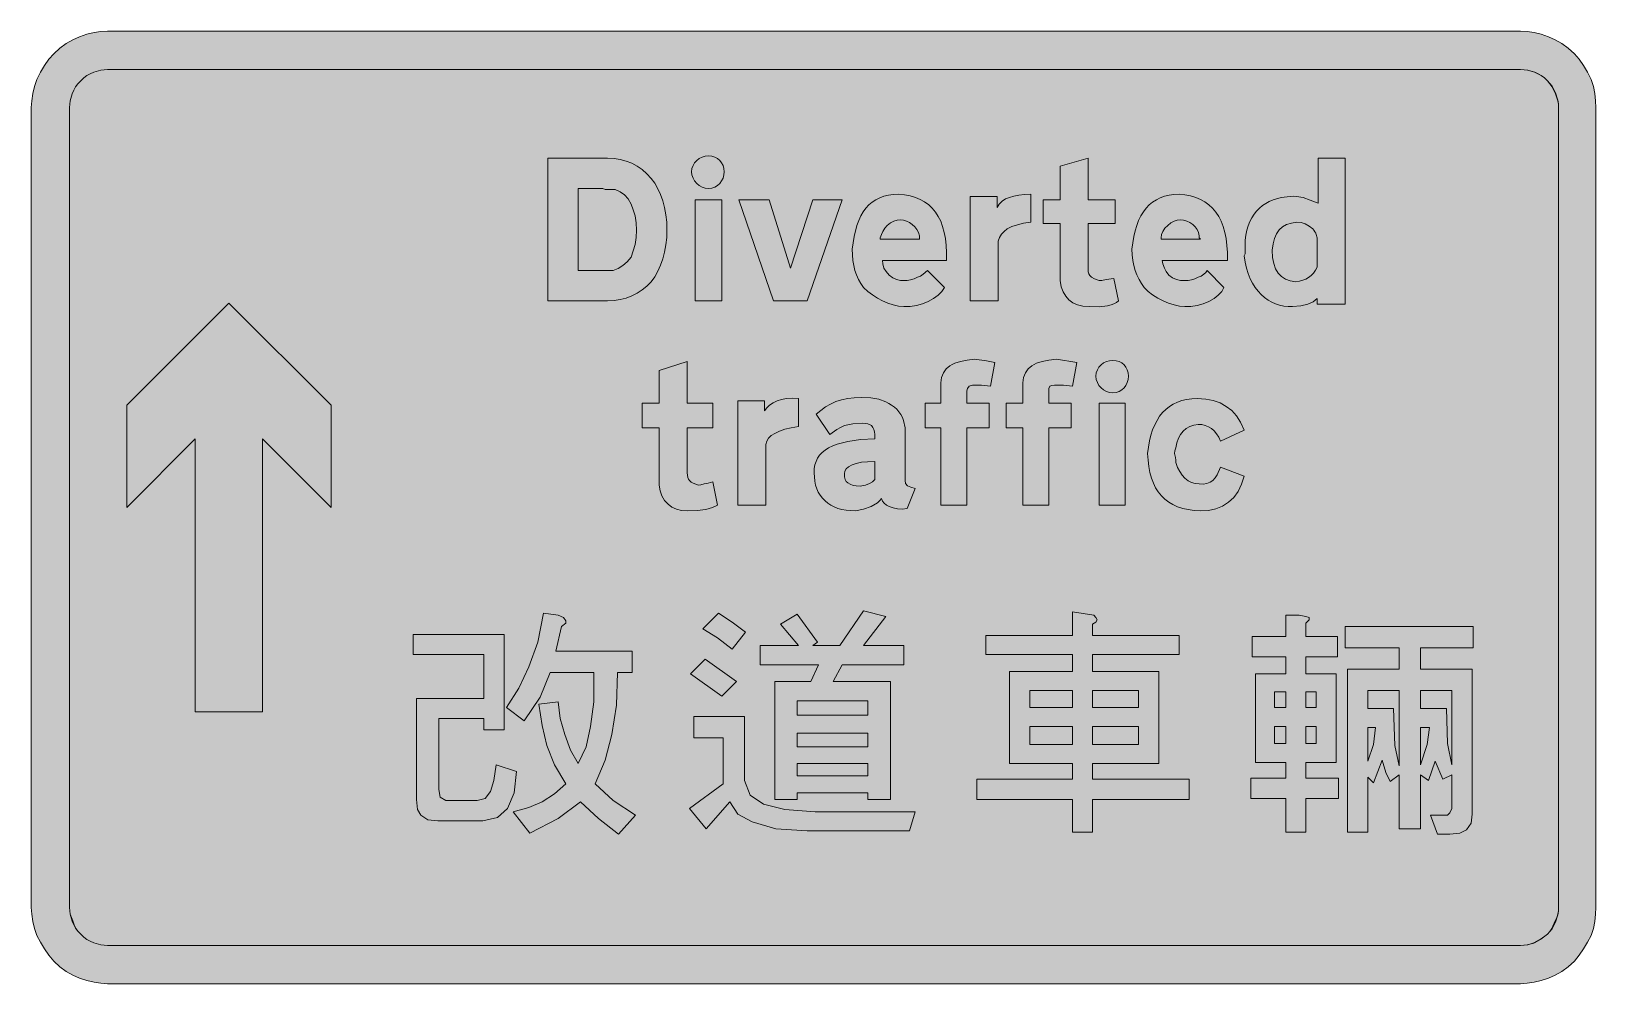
# Model space of a CAD drawing. Header units: metres. Extents: x 75 to 493, y 10 to 264.
import ezdxf

# ---------------------------------------------------------------- set-up
doc = ezdxf.new("R2010")
doc.units = ezdxf.units.M
doc.layers.add('FILL_BLACK_000000', color=7, linetype='Continuous', true_color=0x000000)
doc.layers.add('FILL_YELLOW_FFFF00', color=7, linetype='Continuous', true_color=0xffff00)

msp = doc.modelspace()

# ---------------------------------------------------------------- hatches: boundary and pattern name
at = {"layer": 'FILL_BLACK_000000', "true_color": 0x000000}
h = msp.add_hatch(color=7, dxfattribs=at)
h.dxf.hatch_style = 1
h.paths.add_polyline_path([(94.05, 9.89), (92.21, 10.19), (90.32, 10.67), (88.35, 11.28), (86.55, 12.07), (84.79, 13.08), (83.08, 14.32), (81.45, 15.78), (80.16, 17.41), (78.97, 19.12), (77.91, 20.88), (76.95, 22.68), (76.34, 24.53), (75.86, 26.43), (75.56, 28.33), (75.45, 30.18), (75.45, 243.78), (75.56, 245.63), (75.86, 247.53), (76.34, 249.43), (76.95, 251.28), (77.91, 253.24), (78.97, 255.07), (80.16, 256.72), (81.45, 258.18), (83.08, 259.64), (84.79, 260.88), (86.55, 261.89), (88.35, 262.68), (90.32, 263.42), (92.21, 263.88), (94.05, 264.11), (95.85, 264.18), (473.25, 264.18), (475.05, 264.11), (476.89, 263.88), (478.78, 263.42), (480.75, 262.68), (482.55, 261.89), (484.31, 260.88), (486.02, 259.64), (487.65, 258.18), (488.94, 256.72), (490.12, 255.07), (491.19, 253.24), (492.15, 251.28), (492.72, 249.43), (493.09, 247.53), (493.29, 245.63), (493.35, 243.78), (493.35, 30.18), (493.29, 28.33), (493.09, 26.43), (492.72, 24.53), (492.15, 22.68), (491.19, 20.88), (490.12, 19.12), (488.94, 17.41), (487.65, 15.78), (486.02, 14.32), (484.31, 13.08), (482.55, 12.07), (480.75, 11.28), (478.78, 10.67), (476.89, 10.19), (475.05, 9.89), (473.25, 9.78), (95.85, 9.78), (94.05, 9.89)])
h.paths.add_polyline_path([(475.22, 20.2), (477.07, 20.8), (478.82, 21.75), (480.45, 22.98), (481.68, 24.48), (482.62, 26.24), (483.23, 28.17), (483.39, 29.17), (483.45, 30.18), (483.45, 243.78), (483.39, 244.69), (483.23, 245.62), (482.62, 247.49), (481.68, 249.31), (480.45, 250.98), (479.64, 251.71), (478.78, 252.33), (477.88, 252.85), (476.96, 253.27), (475.09, 253.81), (473.25, 253.98), (95.85, 253.98), (94.01, 253.81), (92.14, 253.27), (91.22, 252.85), (90.32, 252.33), (89.46, 251.71), (88.65, 250.98), (87.92, 250.17), (87.3, 249.31), (86.78, 248.41), (86.36, 247.49), (85.82, 245.62), (85.65, 243.78), (85.65, 30.18), (85.71, 29.28), (85.87, 28.38), (86.16, 27.48), (86.55, 26.58), (86.88, 25.51), (87.37, 24.55), (87.98, 23.71), (88.65, 22.98), (89.46, 22.25), (90.32, 21.63), (91.22, 21.11), (92.14, 20.69), (94.01, 20.15), (95.85, 19.98), (473.25, 19.98), (474.25, 20.04), (475.22, 20.2)], flags=16)
h = msp.add_hatch(color=7, dxfattribs=at)
h.dxf.hatch_style = 1
h.paths.add_polyline_path([(213.45, 230.28), (229.35, 230.28), (231.11, 230.2), (232.78, 229.94), (234.37, 229.52), (235.87, 228.93), (237.3, 228.17), (238.63, 227.24), (239.88, 226.15), (241.05, 224.88), (242.01, 223.57), (242.85, 222.13), (243.57, 220.57), (244.16, 218.88), (244.63, 217.08), (244.97, 215.18), (245.18, 213.17), (245.25, 211.08), (245.18, 209.07), (244.97, 207.11), (244.63, 205.21), (244.16, 203.39), (243.57, 201.67), (242.85, 200.07), (242.01, 198.6), (241.05, 197.28), (239.88, 196.11), (238.63, 195.09), (237.3, 194.22), (235.87, 193.49), (234.37, 192.92), (232.78, 192.51), (231.11, 192.26), (229.35, 192.18), (213.45, 192.18), (213.45, 230.28)])
h.paths.add_polyline_path([(227.85, 200.28), (228.45, 200.28), (230.25, 200.28), (230.85, 200.28), (232.19, 200.84), (233.47, 201.63), (234.65, 202.64), (235.65, 203.88), (236.26, 205.51), (236.74, 207.25), (237.04, 209.11), (237.15, 211.08), (237.04, 213.04), (236.74, 214.87), (236.26, 216.52), (235.65, 217.98), (234.87, 219.39), (233.89, 220.49), (232.74, 221.31), (231.45, 221.88), (230.85, 221.88), (228.75, 221.88), (228.15, 222.18), (221.55, 222.18), (221.55, 200.28), (227.85, 200.28)], flags=16)
h = msp.add_hatch(color=7, dxfattribs=at)
h.dxf.hatch_style = 1
h.paths.add_polyline_path([(260.47, 225.8), (260.23, 224.96), (259.85, 224.2), (259.35, 223.53), (258.73, 222.97), (258.02, 222.55), (257.22, 222.27), (256.35, 222.18), (255.47, 222.27), (254.63, 222.55), (253.87, 222.97), (253.2, 223.53), (252.64, 224.2), (252.22, 224.96), (251.94, 225.8), (251.85, 226.68), (251.94, 227.55), (252.22, 228.35), (252.64, 229.06), (253.2, 229.68), (253.87, 230.18), (254.63, 230.56), (255.47, 230.8), (256.35, 230.88), (257.22, 230.8), (258.02, 230.56), (258.73, 230.18), (259.35, 229.68), (259.85, 229.06), (260.23, 228.35), (260.47, 227.55), (260.55, 226.68), (260.47, 225.8)])
h = msp.add_hatch(color=7, dxfattribs=at)
h.dxf.hatch_style = 1
h.paths.add_polyline_path([(364.95, 219.18), (364.95, 212.88), (357.75, 212.88), (357.75, 200.58), (357.81, 199.96), (357.97, 199.42), (358.26, 198.93), (358.65, 198.48), (359.47, 198.03), (360.75, 197.58), (361.42, 197.62), (362.55, 197.88), (364.65, 198.18), (365.85, 192.18), (365.33, 191.76), (364.67, 191.4), (363.88, 191.1), (362.96, 190.87), (360.75, 190.62), (358.05, 190.68), (356.36, 190.79), (354.9, 191.13), (353.66, 191.69), (352.65, 192.48), (351.81, 193.45), (351.11, 194.58), (350.58, 195.94), (350.25, 197.58), (350.25, 212.88), (345.75, 212.88), (345.75, 219.18), (350.25, 219.18), (350.25, 228.18), (357.75, 230.28), (357.75, 219.18), (364.95, 219.18)])
h = msp.add_hatch(color=7, dxfattribs=at)
h.dxf.hatch_style = 1
h.paths.add_polyline_path([(426.45, 230.28), (426.45, 191.28), (418.95, 191.28), (418.95, 192.78), (417.88, 191.95), (416.44, 191.28), (414.6, 190.84), (412.35, 190.68), (411.18, 190.68), (410.04, 190.79), (408.92, 191.02), (407.85, 191.35), (406.81, 191.8), (405.82, 192.37), (404.87, 193.04), (403.99, 193.83), (403.16, 194.73), (402.4, 195.74), (401.7, 196.87), (401.09, 198.1), (400.55, 199.45), (400.09, 200.92), (399.72, 202.49), (399.45, 204.18), (399.75, 204.78), (399.75, 207.48), (399.75, 208.38), (399.91, 209.74), (400.17, 211.02), (400.51, 212.22), (400.95, 213.33), (401.47, 214.36), (402.07, 215.3), (402.75, 216.16), (403.5, 216.93), (404.32, 217.62), (405.21, 218.22), (406.16, 218.74), (407.17, 219.18), (409.36, 219.8), (411.75, 220.08), (412.55, 220.14), (413.39, 220.09), (415.16, 219.74), (417.11, 219.11), (419.25, 218.28), (419.25, 230.28), (426.45, 230.28)])
h.paths.add_polyline_path([(418.91, 209.05), (418.65, 209.88), (418.56, 210.28), (418.35, 210.59), (418.05, 211.08), (417.75, 211.38), (416.8, 212.17), (415.76, 212.73), (414.67, 213.07), (413.55, 213.18), (412.07, 212.97), (410.79, 212.56), (409.7, 211.94), (408.79, 211.12), (408.06, 210.08), (407.52, 208.83), (407.15, 207.37), (406.95, 205.68), (407.05, 203.78), (407.34, 202.13), (407.84, 200.73), (408.52, 199.57), (409.41, 198.65), (410.49, 197.96), (411.77, 197.51), (413.25, 197.28), (414.22, 197.44), (415.11, 197.68), (415.92, 198.01), (416.66, 198.44), (417.33, 198.97), (417.93, 199.6), (418.47, 200.34), (418.95, 201.18), (418.95, 207.78), (418.91, 209.05)], flags=16)
h = msp.add_hatch(color=7, dxfattribs=at)
h.dxf.hatch_style = 1
h.paths.add_polyline_path([(252.75, 192.18), (252.75, 219.18), (259.95, 219.18), (259.95, 192.18), (252.75, 192.18)])
h = msp.add_hatch(color=7, dxfattribs=at)
h.dxf.hatch_style = 1
h.paths.add_polyline_path([(264.45, 219.18), (272.55, 219.18), (278.25, 200.88), (284.25, 219.18), (292.05, 219.18), (282.75, 192.18), (278.25, 192.18), (273.75, 192.18), (264.45, 219.18)])
h = msp.add_hatch(color=7, dxfattribs=at)
h.dxf.hatch_style = 1
h.paths.add_polyline_path([(302.89, 202.04), (303.15, 200.88), (303.79, 199.98), (304.65, 199.08), (305.6, 198.34), (306.6, 197.88), (307.6, 197.65), (308.55, 197.58), (309.45, 197.64), (310.35, 197.8), (311.25, 198.09), (312.15, 198.48), (312.99, 198.8), (313.72, 199.27), (314.85, 200.28), (319.35, 195.78), (318.64, 194.69), (317.66, 193.68), (316.46, 192.77), (315.07, 191.99), (313.55, 191.37), (311.92, 190.93), (310.24, 190.69), (308.55, 190.68), (307.15, 190.79), (305.7, 191.09), (304.25, 191.57), (302.85, 192.18), (301.5, 192.91), (300.19, 193.75), (298.93, 194.71), (297.75, 195.78), (297.02, 196.82), (296.4, 197.92), (295.88, 199.09), (295.46, 200.32), (295.15, 201.62), (294.92, 202.99), (294.75, 205.98), (295.23, 209.37), (296, 212.33), (296.49, 213.64), (297.06, 214.85), (297.7, 215.95), (298.42, 216.93), (299.22, 217.8), (300.1, 218.56), (301.06, 219.2), (302.09, 219.73), (303.21, 220.15), (304.41, 220.44), (305.69, 220.62), (307.05, 220.68), (308.68, 220.51), (310.2, 220.21), (311.61, 219.8), (312.9, 219.26), (314.09, 218.61), (315.17, 217.82), (316.13, 216.91), (316.99, 215.88), (317.73, 214.72), (318.37, 213.43), (318.9, 212.02), (319.33, 210.47), (319.64, 208.8), (319.85, 206.99), (319.95, 205.05), (319.95, 202.98), (302.85, 202.98), (302.89, 202.04)])
h.paths.add_polyline_path([(312.75, 208.98), (312.75, 209.58), (312.44, 210.45), (312, 211.25), (311.43, 211.96), (310.76, 212.58), (310.03, 213.08), (309.25, 213.46), (308.45, 213.7), (307.65, 213.78), (306.75, 213.71), (305.85, 213.48), (304.95, 213.02), (304.05, 212.28), (303.43, 211.55), (302.92, 210.74), (302.53, 209.88), (302.25, 208.98), (302.25, 208.68), (312.75, 208.68), (312.75, 208.98)], flags=16)
h = msp.add_hatch(color=7, dxfattribs=at)
h.dxf.hatch_style = 1
h.paths.add_polyline_path([(326.25, 220.08), (333.45, 220.08), (333.45, 217.08), (334.01, 217.97), (334.76, 218.77), (335.69, 219.4), (336.75, 219.78), (337.94, 220.17), (339.26, 220.45), (340.76, 220.62), (342.45, 220.68), (342.45, 213.18), (340.54, 212.9), (338.85, 212.5), (337.39, 212), (336.15, 211.38), (335.31, 210.7), (334.61, 209.95), (334.08, 209.1), (333.75, 208.08), (333.75, 192.18), (326.25, 192.18), (326.25, 220.08)])
h = msp.add_hatch(color=7, dxfattribs=at)
h.dxf.hatch_style = 1
h.paths.add_polyline_path([(377.74, 202.04), (378.15, 200.88), (378.64, 199.98), (379.35, 199.08), (380.3, 198.34), (381.34, 197.88), (382.43, 197.65), (383.55, 197.58), (384.45, 197.64), (385.35, 197.8), (386.25, 198.09), (387.15, 198.48), (387.99, 198.8), (388.69, 199.27), (389.22, 199.79), (389.55, 200.28), (394.05, 195.78), (393.44, 194.69), (392.54, 193.68), (391.39, 192.77), (390.04, 191.99), (388.53, 191.37), (386.92, 190.93), (385.24, 190.69), (383.55, 190.68), (382.15, 190.79), (380.7, 191.09), (379.25, 191.57), (377.85, 192.18), (376.34, 192.91), (374.96, 193.75), (373.76, 194.71), (372.75, 195.78), (372.01, 196.82), (371.35, 197.92), (370.78, 199.09), (370.31, 200.32), (369.94, 201.62), (369.67, 202.99), (369.51, 204.45), (369.45, 205.98), (369.94, 209.37), (370.3, 210.9), (370.74, 212.33), (371.26, 213.64), (371.85, 214.85), (372.53, 215.95), (373.27, 216.93), (374.1, 217.8), (375, 218.56), (375.99, 219.2), (377.04, 219.73), (378.18, 220.15), (379.39, 220.44), (380.68, 220.62), (382.05, 220.68), (383.63, 220.51), (385.11, 220.21), (386.5, 219.8), (387.78, 219.26), (388.96, 218.61), (390.03, 217.82), (391.01, 216.91), (391.87, 215.88), (392.64, 214.72), (393.29, 213.43), (393.84, 212.02), (394.28, 210.47), (394.62, 208.8), (394.84, 206.99), (394.95, 205.05), (394.95, 202.98), (377.55, 202.98), (377.74, 202.04)])
h.paths.add_polyline_path([(387.45, 208.98), (387.45, 209.58), (387.24, 210.45), (386.86, 211.25), (386.34, 211.96), (385.69, 212.58), (384.94, 213.08), (384.12, 213.46), (383.25, 213.7), (382.35, 213.78), (381.58, 213.71), (380.7, 213.48), (379.82, 213.02), (379.05, 212.28), (378.26, 211.55), (377.7, 210.74), (377.36, 209.88), (377.25, 208.98), (377.25, 208.68), (387.75, 208.68), (387.45, 208.98)], flags=16)
h = msp.add_hatch(color=7, dxfattribs=at)
h.dxf.hatch_style = 1
h.paths.add_polyline_path([(155.55, 136.98), (137.25, 155.28), (137.25, 82.38), (119.25, 82.38), (119.25, 155.28), (100.95, 136.98), (100.95, 164.28), (128.25, 191.58), (155.55, 164.28), (155.55, 136.98)])
h = msp.add_hatch(color=7, dxfattribs=at)
h.dxf.hatch_style = 1
h.paths.add_polyline_path([(257.55, 164.88), (257.55, 158.28), (250.65, 158.28), (250.65, 146.28), (250.84, 145), (251.03, 144.51), (251.25, 144.18), (251.71, 143.78), (252.22, 143.47), (253.65, 142.98), (254.29, 143.02), (255.15, 143.28), (256.24, 143.47), (257.55, 143.88), (258.75, 137.58), (257.4, 136.97), (255.6, 136.49), (253.35, 136.19), (250.65, 136.08), (249.14, 136.19), (247.76, 136.53), (246.56, 137.09), (245.55, 137.88), (244.58, 138.89), (243.9, 140.09), (243.44, 141.47), (243.15, 142.98), (243.15, 158.28), (238.65, 158.28), (238.65, 164.88), (243.15, 164.88), (243.15, 173.58), (250.65, 175.98), (250.65, 164.88), (257.55, 164.88)])
h = msp.add_hatch(color=7, dxfattribs=at)
h.dxf.hatch_style = 1
h.paths.add_polyline_path([(318.45, 137.58), (318.45, 158.28), (314.25, 158.28), (314.25, 164.88), (318.45, 164.88), (318.45, 170.28), (318.61, 171.74), (319.09, 172.98), (319.84, 173.99), (320.85, 174.78), (321.45, 175.19), (322.13, 175.53), (323.7, 176.02), (325.49, 176.34), (327.45, 176.58), (330.6, 176.13), (332.85, 175.68), (331.65, 169.38), (329.25, 169.68), (326.85, 169.68), (325.95, 169.38), (325.54, 168.78), (325.35, 168.18), (325.35, 164.88), (331.35, 164.88), (331.35, 158.28), (325.35, 158.28), (325.35, 137.58), (318.45, 137.58)])
h = msp.add_hatch(color=7, dxfattribs=at)
h.dxf.hatch_style = 1
h.paths.add_polyline_path([(340.35, 137.58), (340.35, 158.28), (335.85, 158.28), (335.85, 164.88), (340.35, 164.88), (340.35, 170.28), (340.51, 171.74), (340.99, 172.98), (341.74, 173.99), (342.75, 174.78), (343.99, 175.53), (345.49, 176.02), (347.26, 176.34), (349.35, 176.58), (354.75, 175.68), (353.55, 169.38), (351.15, 169.68), (348.75, 169.68), (348.04, 169.53), (347.55, 169.38), (347.29, 168.78), (347.25, 168.18), (347.25, 164.88), (353.25, 164.88), (353.25, 158.28), (347.25, 158.28), (347.25, 137.58), (340.35, 137.58)])
h = msp.add_hatch(color=7, dxfattribs=at)
h.dxf.hatch_style = 1
h.paths.add_polyline_path([(368.47, 171.2), (368.23, 170.36), (367.85, 169.6), (367.35, 168.93), (366.73, 168.37), (366.02, 167.95), (365.22, 167.67), (364.35, 167.58), (363.47, 167.67), (362.63, 167.95), (361.87, 168.37), (361.2, 168.93), (360.64, 169.6), (360.22, 170.36), (359.94, 171.2), (359.85, 172.08), (359.94, 172.95), (360.22, 173.75), (360.64, 174.46), (361.2, 175.08), (361.87, 175.58), (362.63, 175.96), (363.47, 176.2), (364.35, 176.28), (365.22, 176.2), (366.02, 175.96), (366.73, 175.58), (367.35, 175.08), (367.85, 174.46), (368.23, 173.75), (368.47, 172.95), (368.55, 172.08), (368.47, 171.2)])
h = msp.add_hatch(color=7, dxfattribs=at)
h.dxf.hatch_style = 1
h.paths.add_polyline_path([(264.15, 165.48), (271.35, 165.48), (271.35, 162.78), (271.91, 163.62), (272.66, 164.35), (273.59, 164.97), (274.65, 165.48), (275.84, 165.87), (277.16, 166.12), (278.66, 166.2), (280.35, 166.08), (280.35, 158.58), (278.44, 158.3), (276.75, 157.9), (275.29, 157.4), (274.05, 156.78), (273.08, 156.23), (272.4, 155.5), (271.94, 154.67), (271.65, 153.78), (271.65, 137.58), (264.15, 137.58), (264.15, 165.48)])
h = msp.add_hatch(color=7, dxfattribs=at)
h.dxf.hatch_style = 1
h.paths.add_polyline_path([(308.11, 136.56), (306.82, 136.64), (305.65, 136.89), (304.65, 137.28), (303.86, 137.61), (303.26, 138.1), (302.84, 138.71), (302.55, 139.38), (302.11, 138.82), (301.47, 138.27), (299.77, 137.28), (297.74, 136.51), (295.65, 136.08), (293.12, 136.25), (291.98, 136.46), (290.92, 136.75), (289.95, 137.13), (289.07, 137.6), (288.27, 138.15), (287.55, 138.78), (286.82, 139.48), (286.2, 140.25), (285.68, 141.07), (285.26, 141.97), (284.95, 142.93), (284.72, 143.97), (284.55, 146.28), (284.61, 147.36), (284.78, 148.37), (285.07, 149.29), (285.49, 150.14), (286.03, 150.92), (286.7, 151.64), (287.51, 152.29), (288.45, 152.88), (289.53, 153.41), (290.75, 153.89), (293.59, 154.64), (296.93, 155.12), (300.75, 155.28), (300.75, 156.48), (300.69, 157.15), (300.52, 157.79), (300.24, 158.38), (299.85, 158.88), (298.87, 159.29), (298.25, 159.43), (297.45, 159.48), (294.94, 159.29), (292.65, 158.88), (291.58, 158.38), (290.59, 157.79), (288.75, 156.48), (285.15, 161.88), (286.32, 162.93), (287.57, 163.85), (288.92, 164.62), (290.36, 165.25), (291.9, 165.75), (293.55, 166.1), (295.29, 166.31), (297.15, 166.38), (299.68, 166.26), (301.87, 165.89), (303.73, 165.24), (304.53, 164.8), (305.25, 164.28), (306, 163.79), (306.66, 163.22), (307.23, 162.57), (307.72, 161.84), (308.13, 161.05), (308.46, 160.19), (308.85, 158.28), (308.85, 144.18), (309.02, 143.39), (309.52, 142.79), (310.37, 142.37), (311.55, 142.08), (309.45, 136.68), (308.11, 136.56)])
h.paths.add_polyline_path([(292.87, 144.44), (293.16, 143.91), (293.55, 143.58), (294.23, 143.19), (294.97, 142.9), (295.83, 142.74), (296.85, 142.68), (298.26, 142.96), (299.36, 143.35), (300.18, 143.86), (300.75, 144.48), (300.75, 149.28), (298.84, 149.22), (297.19, 149.05), (295.81, 148.77), (294.75, 148.38), (293.79, 147.88), (293.14, 147.29), (292.77, 146.65), (292.65, 145.98), (292.71, 145.14), (292.87, 144.44)], flags=16)
h = msp.add_hatch(color=7, dxfattribs=at)
h.dxf.hatch_style = 1
h.paths.add_polyline_path([(360.75, 137.58), (360.75, 164.88), (367.65, 164.88), (367.65, 137.58), (360.75, 137.58)])
h = msp.add_hatch(color=7, dxfattribs=at)
h.dxf.hatch_style = 1
h.paths.add_polyline_path([(389.17, 165.96), (391.2, 165.59), (393.01, 164.94), (394.65, 163.98), (396.12, 162.91), (397.39, 161.5), (398.49, 159.76), (399.45, 157.68), (393.15, 154.68), (392.66, 155.73), (392.09, 156.65), (391.44, 157.42), (390.71, 158.05), (389.92, 158.55), (389.06, 158.9), (388.13, 159.11), (387.15, 159.18), (385.97, 158.98), (384.9, 158.62), (383.96, 158.08), (383.14, 157.38), (382.44, 156.51), (381.88, 155.47), (381.44, 154.26), (381.15, 152.88), (380.89, 152.13), (380.85, 151.38), (381.11, 150.37), (381.15, 149.58), (381.15, 148.98), (381.64, 147.7), (382.22, 146.57), (382.88, 145.59), (383.62, 144.78), (384.45, 144.13), (385.37, 143.66), (386.37, 143.38), (387.45, 143.28), (388.52, 143.21), (389.47, 143.39), (390.32, 143.74), (391.05, 144.18), (391.67, 144.91), (392.21, 145.75), (393.15, 147.78), (399.45, 145.38), (398.76, 143.17), (397.83, 141.27), (396.67, 139.67), (395.29, 138.37), (393.69, 137.36), (391.9, 136.65), (389.91, 136.22), (387.75, 136.08), (386.06, 136.19), (384.49, 136.42), (383.02, 136.75), (381.67, 137.2), (380.42, 137.77), (379.28, 138.44), (378.25, 139.23), (377.32, 140.13), (376.51, 141.14), (375.79, 142.27), (375.18, 143.5), (374.67, 144.85), (374.27, 146.32), (373.96, 147.89), (373.76, 149.58), (373.65, 151.38), (374.16, 154.77), (374.53, 156.3), (375, 157.73), (375.54, 159.04), (376.17, 160.25), (376.87, 161.35), (377.66, 162.33), (378.53, 163.2), (379.48, 163.96), (380.51, 164.6), (381.62, 165.13), (382.81, 165.55), (384.08, 165.84), (385.43, 166.02), (386.85, 166.08), (389.17, 165.96)])
h = msp.add_hatch(color=7, dxfattribs=at)
h.dxf.hatch_style = 1
h.paths.add_polyline_path([(205.65, 88.68), (208.35, 94.38), (210.75, 100.98), (212.25, 108.78), (216.15, 108.18), (217.65, 107.58), (218.25, 106.68), (218.25, 106.08), (217.05, 105.18), (215.55, 98.58), (235.95, 98.58), (235.95, 92.88), (232.05, 92.88), (231.75, 84.18), (230.55, 76.38), (228.75, 69.48), (226.05, 63.18), (230.85, 58.68), (236.85, 54.78), (232.35, 49.68), (226.95, 53.88), (222.15, 58.38), (216.15, 53.88), (208.65, 49.98), (204.15, 55.68), (208.35, 56.88), (211.95, 58.38), (215.25, 60.48), (218.25, 63.18), (215.25, 68.28), (213.15, 73.38), (211.95, 78.78), (211.05, 84.48), (216.15, 85.08), (216.75, 80.58), (217.95, 76.38), (219.45, 72.18), (221.55, 68.58), (223.65, 73.08), (224.85, 78.48), (225.75, 85.08), (225.75, 92.88), (214.05, 92.88), (211.35, 86.28), (207.15, 79.98), (202.35, 83.58), (205.65, 88.68)])
h = msp.add_hatch(color=7, dxfattribs=at)
h.dxf.hatch_style = 1
h.paths.add_polyline_path([(262.65, 106.38), (266.25, 103.68), (262.65, 99.18), (258.75, 102.18), (254.85, 104.58), (259.05, 108.78), (262.65, 106.38)])
h = msp.add_hatch(color=7, dxfattribs=at)
h.dxf.hatch_style = 1
h.paths.add_polyline_path([(297.75, 109.38), (303.75, 107.88), (297.75, 100.08), (308.55, 100.08), (308.55, 94.98), (292.05, 94.98), (289.65, 90.48), (304.95, 90.48), (304.95, 58.98), (298.95, 58.98), (298.95, 60.78), (280.05, 60.78), (280.05, 58.98), (274.05, 58.98), (274.05, 90.48), (283.65, 90.48), (285.75, 94.98), (270.15, 94.98), (270.15, 100.08), (280.35, 100.08), (275.55, 105.78), (280.05, 108.48), (285.45, 100.98), (284.25, 100.08), (291.45, 100.08), (297.75, 109.38)])
h.paths.add_polyline_path([(280.05, 65.28), (298.95, 65.28), (298.95, 68.58), (280.05, 68.58), (280.05, 65.28)], flags=16)
h.paths.add_polyline_path([(280.05, 76.68), (280.05, 73.08), (298.95, 73.08), (298.95, 76.68), (280.05, 76.68)], flags=16)
h.paths.add_polyline_path([(298.95, 85.38), (280.05, 85.38), (280.05, 81.48), (298.95, 81.48), (298.95, 85.38)], flags=16)
h = msp.add_hatch(color=7, dxfattribs=at)
h.dxf.hatch_style = 1
h.paths.add_polyline_path([(360.15, 106.98), (359.85, 106.38), (358.95, 105.78), (358.95, 102.78), (382.05, 102.78), (382.05, 97.68), (358.95, 97.68), (358.95, 93.18), (376.65, 93.18), (376.65, 68.58), (358.95, 68.58), (358.95, 64.38), (384.75, 64.38), (384.75, 58.98), (358.95, 58.98), (358.95, 50.28), (353.55, 50.28), (353.55, 58.98), (328.05, 58.98), (328.05, 64.38), (353.55, 64.38), (353.55, 68.58), (336.75, 68.58), (336.75, 93.18), (353.55, 93.18), (353.55, 97.68), (330.45, 97.68), (330.45, 102.78), (353.55, 102.78), (353.55, 109.08), (359.25, 108.18), (359.85, 107.58), (360.15, 106.98)])
h.paths.add_polyline_path([(353.55, 83.58), (353.55, 88.08), (342.15, 88.08), (342.15, 83.58), (353.55, 83.58)], flags=16)
h.paths.add_polyline_path([(342.15, 73.68), (353.55, 73.68), (353.55, 78.48), (342.15, 78.48), (342.15, 73.68)], flags=16)
h.paths.add_polyline_path([(358.95, 88.08), (358.95, 83.58), (371.25, 83.58), (371.25, 88.08), (358.95, 88.08)], flags=16)
h.paths.add_polyline_path([(371.25, 78.48), (358.95, 78.48), (358.95, 73.68), (371.25, 73.68), (371.25, 78.48)], flags=16)
h = msp.add_hatch(color=7, dxfattribs=at)
h.dxf.hatch_style = 1
h.paths.add_polyline_path([(415.95, 107.88), (416.85, 107.58), (416.85, 106.98), (415.95, 106.08), (415.95, 102.48), (424.35, 102.48), (424.35, 97.08), (415.95, 97.08), (415.95, 92.58), (424.05, 92.58), (424.05, 68.88), (415.95, 68.88), (415.95, 64.68), (424.65, 64.68), (424.65, 59.28), (415.95, 59.28), (415.95, 50.28), (410.55, 50.28), (410.55, 59.28), (401.25, 59.28), (401.25, 64.68), (410.55, 64.68), (410.55, 68.88), (402.45, 68.88), (402.45, 92.58), (410.55, 92.58), (410.55, 97.08), (401.55, 97.08), (401.55, 102.48), (410.55, 102.48), (410.55, 108.18), (414.15, 108.18), (415.95, 107.88)])
h.paths.add_polyline_path([(418.65, 83.58), (418.65, 87.78), (415.95, 87.78), (415.95, 83.58), (418.65, 83.58)], flags=16)
h.paths.add_polyline_path([(415.95, 73.98), (418.65, 73.98), (418.65, 78.48), (415.95, 78.48), (415.95, 73.98)], flags=16)
h.paths.add_polyline_path([(407.55, 87.78), (407.55, 83.58), (410.55, 83.58), (410.55, 87.78), (407.55, 87.78)], flags=16)
h.paths.add_polyline_path([(410.55, 78.48), (407.55, 78.48), (407.55, 73.98), (410.55, 73.98), (410.55, 78.48)], flags=16)
h = msp.add_hatch(color=7, dxfattribs=at)
h.dxf.hatch_style = 1
h.paths.add_polyline_path([(446.55, 93.78), (460.35, 93.78), (460.35, 55.08), (460.05, 52.68), (458.85, 50.88), (457.05, 49.98), (454.35, 49.68), (451.05, 49.68), (449.25, 54.78), (452.55, 54.78), (453.75, 54.78), (454.35, 55.38), (454.95, 56.58), (454.95, 58.08), (454.95, 65.58), (452.55, 64.38), (450.45, 69.18), (448.65, 64.08), (446.55, 65.58), (446.55, 51.18), (440.85, 51.18), (440.85, 65.58), (438.45, 63.78), (437.25, 66.18), (436.35, 69.48), (433.95, 63.48), (432.45, 64.98), (432.45, 50.28), (427.05, 50.28), (427.05, 93.78), (440.85, 93.78), (440.85, 99.48), (426.45, 99.48), (426.45, 105.18), (460.65, 105.18), (460.65, 99.48), (446.55, 99.48), (446.55, 93.78)])
h.paths.add_polyline_path([(433.95, 73.68), (434.55, 78.18), (432.45, 78.18), (432.45, 69.18), (433.95, 73.68)], flags=16)
h.paths.add_polyline_path([(446.55, 68.28), (448.35, 73.68), (448.95, 78.18), (446.55, 78.18), (446.55, 68.28)], flags=16)
h.paths.add_polyline_path([(454.95, 88.08), (446.55, 88.08), (446.55, 83.28), (453.45, 83.28), (453.75, 73.98), (454.95, 68.28), (454.95, 88.08)], flags=16)
h.paths.add_polyline_path([(440.85, 67.98), (440.85, 88.08), (432.45, 88.08), (432.45, 83.28), (439.35, 83.28), (439.65, 73.38), (440.85, 67.98)], flags=16)
h = msp.add_hatch(color=7, dxfattribs=at)
h.dxf.hatch_style = 1
h.paths.add_polyline_path([(201.75, 103.08), (201.75, 77.58), (196.35, 77.58), (196.35, 80.58), (184.35, 80.58), (184.35, 61.68), (184.65, 59.58), (186.15, 58.68), (194.55, 58.68), (196.65, 59.28), (198.15, 61.08), (199.05, 64.08), (199.65, 68.28), (205.05, 66.48), (204.45, 60.78), (202.65, 56.58), (199.95, 54.18), (196.05, 53.28), (184.05, 53.28), (181.35, 53.58), (179.55, 54.78), (178.65, 56.28), (178.35, 58.98), (178.35, 85.98), (196.35, 85.98), (196.35, 97.68), (177.45, 97.68), (177.45, 103.08), (201.75, 103.08)])
h = msp.add_hatch(color=7, dxfattribs=at)
h.dxf.hatch_style = 1
h.paths.add_polyline_path([(263.85, 90.48), (259.95, 86.58), (251.55, 92.58), (255.45, 96.48), (263.85, 90.48)])
h = msp.add_hatch(color=7, dxfattribs=at)
h.dxf.hatch_style = 1
h.paths.add_polyline_path([(265.95, 81.18), (265.95, 64.08), (267.45, 60.18), (271.05, 57.78), (276.75, 56.28), (284.85, 55.68), (311.55, 55.68), (310.05, 50.58), (282.75, 50.58), (274.35, 51.18), (268.05, 52.98), (264.15, 55.08), (262.05, 58.38), (255.75, 51.18), (251.25, 56.58), (260.25, 63.18), (260.25, 75.48), (252.45, 75.48), (252.45, 81.18), (265.95, 81.18)])
at = {"layer": 'FILL_YELLOW_FFFF00', "true_color": 0xffff00}
h = msp.add_hatch(color=7, dxfattribs=at)
h.dxf.hatch_style = 1
h.paths.add_polyline_path([(475.22, 253.81), (477.07, 253.27), (477.96, 252.85), (478.82, 252.33), (479.65, 251.71), (480.45, 250.98), (481.68, 249.48), (482.62, 247.72), (483.23, 245.79), (483.39, 244.79), (483.45, 243.78), (483.45, 30.18), (483.39, 29.28), (483.22, 28.38), (482.94, 27.48), (482.55, 26.58), (481.61, 24.55), (481.07, 23.71), (480.45, 22.98), (478.65, 21.67), (476.85, 20.58), (475.05, 20.17), (473.25, 19.98), (95.85, 19.98), (94.01, 20.15), (92.14, 20.69), (91.22, 21.11), (90.32, 21.63), (89.46, 22.25), (88.65, 22.98), (87.92, 23.79), (87.3, 24.65), (86.78, 25.55), (86.36, 26.47), (85.82, 28.34), (85.65, 30.18), (85.65, 243.78), (85.82, 245.62), (86.36, 247.49), (86.78, 248.41), (87.3, 249.31), (87.92, 250.17), (88.65, 250.98), (89.46, 251.71), (90.32, 252.33), (91.22, 252.85), (92.14, 253.27), (94.01, 253.81), (95.85, 253.98), (473.25, 253.98), (475.22, 253.81)])

# ---------------------------------------------------------------- linework, layer by layer
at = {"layer": 'FILL_BLACK_000000', "lineweight": 0, "true_color": 0x000000}
for points in [[(94.05, 9.89), (92.21, 10.19), (90.32, 10.67), (88.35, 11.28), (86.55, 12.07), (84.79, 13.08), (83.08, 14.32), (81.45, 15.78), (80.16, 17.41), (78.97, 19.12), (77.91, 20.88), (76.95, 22.68), (76.34, 24.53), (75.86, 26.43), (75.56, 28.33), (75.45, 30.18), (75.45, 243.78), (75.56, 245.63), (75.86, 247.53), (76.34, 249.43), (76.95, 251.28), (77.91, 253.24), (78.97, 255.07), (80.16, 256.72), (81.45, 258.18), (83.08, 259.64), (84.79, 260.88), (86.55, 261.89), (88.35, 262.68), (90.32, 263.42), (92.21, 263.88), (94.05, 264.11), (95.85, 264.18), (473.25, 264.18), (475.05, 264.11), (476.89, 263.88), (478.78, 263.42), (480.75, 262.68), (482.55, 261.89), (484.31, 260.88), (486.02, 259.64), (487.65, 258.18), (488.94, 256.72), (490.12, 255.07), (491.19, 253.24), (492.15, 251.28), (492.72, 249.43), (493.09, 247.53), (493.29, 245.63), (493.35, 243.78), (493.35, 30.18), (493.29, 28.33), (493.09, 26.43), (492.72, 24.53), (492.15, 22.68), (491.19, 20.88), (490.12, 19.12), (488.94, 17.41), (487.65, 15.78), (486.02, 14.32), (484.31, 13.08), (482.55, 12.07), (480.75, 11.28), (478.78, 10.67), (476.89, 10.19), (475.05, 9.89), (473.25, 9.78), (95.85, 9.78)], [(475.22, 20.2), (477.07, 20.8), (478.82, 21.75), (480.45, 22.98), (481.68, 24.48), (482.62, 26.24), (483.23, 28.17), (483.39, 29.17), (483.45, 30.18), (483.45, 243.78), (483.39, 244.69), (483.23, 245.62), (482.62, 247.49), (481.68, 249.31), (480.45, 250.98), (479.64, 251.71), (478.78, 252.33), (477.88, 252.85), (476.96, 253.27), (475.09, 253.81), (473.25, 253.98), (95.85, 253.98), (94.01, 253.81), (92.14, 253.27), (91.22, 252.85), (90.32, 252.33), (89.46, 251.71), (88.65, 250.98), (87.92, 250.17), (87.3, 249.31), (86.78, 248.41), (86.36, 247.49), (85.82, 245.62), (85.65, 243.78), (85.65, 30.18), (85.71, 29.28), (85.87, 28.38), (86.16, 27.48), (86.55, 26.58), (86.88, 25.51), (87.37, 24.55), (87.98, 23.71), (88.65, 22.98), (89.46, 22.25), (90.32, 21.63), (91.22, 21.11), (92.14, 20.69), (94.01, 20.15), (95.85, 19.98), (473.25, 19.98), (474.25, 20.04)], [(213.45, 230.28), (229.35, 230.28), (231.11, 230.2), (232.78, 229.94), (234.37, 229.52), (235.87, 228.93), (237.3, 228.17), (238.63, 227.24), (239.88, 226.15), (241.05, 224.88), (242.01, 223.57), (242.85, 222.13), (243.57, 220.57), (244.16, 218.88), (244.63, 217.08), (244.97, 215.18), (245.18, 213.17), (245.25, 211.08), (245.18, 209.07), (244.97, 207.11), (244.63, 205.21), (244.16, 203.39), (243.57, 201.67), (242.85, 200.07), (242.01, 198.6), (241.05, 197.28), (239.88, 196.11), (238.63, 195.09), (237.3, 194.22), (235.87, 193.49), (234.37, 192.92), (232.78, 192.51), (231.11, 192.26), (229.35, 192.18), (213.45, 192.18)], [(260.47, 225.8), (260.23, 224.96), (259.85, 224.2), (259.35, 223.53), (258.73, 222.97), (258.02, 222.55), (257.22, 222.27), (256.35, 222.18), (255.47, 222.27), (254.63, 222.55), (253.87, 222.97), (253.2, 223.53), (252.64, 224.2), (252.22, 224.96), (251.94, 225.8), (251.85, 226.68), (251.94, 227.55), (252.22, 228.35), (252.64, 229.06), (253.2, 229.68), (253.87, 230.18), (254.63, 230.56), (255.47, 230.8), (256.35, 230.88), (257.22, 230.8), (258.02, 230.56), (258.73, 230.18), (259.35, 229.68), (259.85, 229.06), (260.23, 228.35), (260.47, 227.55), (260.55, 226.68)], [(364.95, 219.18), (364.95, 212.88), (357.75, 212.88), (357.75, 200.58), (357.81, 199.96), (357.97, 199.42), (358.26, 198.93), (358.65, 198.48), (359.47, 198.03), (360.75, 197.58), (361.42, 197.62), (362.55, 197.88), (364.65, 198.18), (365.85, 192.18), (365.33, 191.76), (364.67, 191.4), (363.88, 191.1), (362.96, 190.87), (360.75, 190.62), (358.05, 190.68), (356.36, 190.79), (354.9, 191.13), (353.66, 191.69), (352.65, 192.48), (351.81, 193.45), (351.11, 194.58), (350.58, 195.94), (350.25, 197.58), (350.25, 212.88), (345.75, 212.88), (345.75, 219.18), (350.25, 219.18), (350.25, 228.18), (357.75, 230.28), (357.75, 219.18)], [(426.45, 230.28), (426.45, 191.28), (418.95, 191.28), (418.95, 192.78), (417.88, 191.95), (416.44, 191.28), (414.6, 190.84), (412.35, 190.68), (411.18, 190.68), (410.04, 190.79), (408.92, 191.02), (407.85, 191.35), (406.81, 191.8), (405.82, 192.37), (404.87, 193.04), (403.99, 193.83), (403.16, 194.73), (402.4, 195.74), (401.7, 196.87), (401.09, 198.1), (400.55, 199.45), (400.09, 200.92), (399.72, 202.49), (399.45, 204.18), (399.75, 204.78), (399.75, 207.48), (399.75, 208.38), (399.91, 209.74), (400.17, 211.02), (400.51, 212.22), (400.95, 213.33), (401.47, 214.36), (402.07, 215.3), (402.75, 216.16), (403.5, 216.93), (404.32, 217.62), (405.21, 218.22), (406.16, 218.74), (407.17, 219.18), (409.36, 219.8), (411.75, 220.08), (412.55, 220.14), (413.39, 220.09), (415.16, 219.74), (417.11, 219.11), (419.25, 218.28), (419.25, 230.28)], [(227.85, 200.28), (228.45, 200.28), (230.25, 200.28), (230.85, 200.28), (232.19, 200.84), (233.47, 201.63), (234.65, 202.64), (235.65, 203.88), (236.26, 205.51), (236.74, 207.25), (237.04, 209.11), (237.15, 211.08), (237.04, 213.04), (236.74, 214.87), (236.26, 216.52), (235.65, 217.98), (234.87, 219.39), (233.89, 220.49), (232.74, 221.31), (231.45, 221.88), (230.85, 221.88), (228.75, 221.88), (228.15, 222.18), (221.55, 222.18), (221.55, 200.28)], [(252.75, 192.18), (252.75, 219.18), (259.95, 219.18), (259.95, 192.18)], [(264.45, 219.18), (272.55, 219.18), (278.25, 200.88), (284.25, 219.18), (292.05, 219.18), (282.75, 192.18), (278.25, 192.18), (273.75, 192.18)], [(302.89, 202.04), (303.15, 200.88), (303.79, 199.98), (304.65, 199.08), (305.6, 198.34), (306.6, 197.88), (307.6, 197.65), (308.55, 197.58), (309.45, 197.64), (310.35, 197.8), (311.25, 198.09), (312.15, 198.48), (312.99, 198.8), (313.72, 199.27), (314.85, 200.28), (319.35, 195.78), (318.64, 194.69), (317.66, 193.68), (316.46, 192.77), (315.07, 191.99), (313.55, 191.37), (311.92, 190.93), (310.24, 190.69), (308.55, 190.68), (307.15, 190.79), (305.7, 191.09), (304.25, 191.57), (302.85, 192.18), (301.5, 192.91), (300.19, 193.75), (298.93, 194.71), (297.75, 195.78), (297.02, 196.82), (296.4, 197.92), (295.88, 199.09), (295.46, 200.32), (295.15, 201.62), (294.92, 202.99), (294.75, 205.98), (295.23, 209.37), (296, 212.33), (296.49, 213.64), (297.06, 214.85), (297.7, 215.95), (298.42, 216.93), (299.22, 217.8), (300.1, 218.56), (301.06, 219.2), (302.09, 219.73), (303.21, 220.15), (304.41, 220.44), (305.69, 220.62), (307.05, 220.68), (308.68, 220.51), (310.2, 220.21), (311.61, 219.8), (312.9, 219.26), (314.09, 218.61), (315.17, 217.82), (316.13, 216.91), (316.99, 215.88), (317.73, 214.72), (318.37, 213.43), (318.9, 212.02), (319.33, 210.47), (319.64, 208.8), (319.85, 206.99), (319.95, 205.05), (319.95, 202.98), (302.85, 202.98)], [(326.25, 220.08), (333.45, 220.08), (333.45, 217.08), (334.01, 217.97), (334.76, 218.77), (335.69, 219.4), (336.75, 219.78), (337.94, 220.17), (339.26, 220.45), (340.76, 220.62), (342.45, 220.68), (342.45, 213.18), (340.54, 212.9), (338.85, 212.5), (337.39, 212), (336.15, 211.38), (335.31, 210.7), (334.61, 209.95), (334.08, 209.1), (333.75, 208.08), (333.75, 192.18), (326.25, 192.18)], [(377.74, 202.04), (378.15, 200.88), (378.64, 199.98), (379.35, 199.08), (380.3, 198.34), (381.34, 197.88), (382.43, 197.65), (383.55, 197.58), (384.45, 197.64), (385.35, 197.8), (386.25, 198.09), (387.15, 198.48), (387.99, 198.8), (388.69, 199.27), (389.22, 199.79), (389.55, 200.28), (394.05, 195.78), (393.44, 194.69), (392.54, 193.68), (391.39, 192.77), (390.04, 191.99), (388.53, 191.37), (386.92, 190.93), (385.24, 190.69), (383.55, 190.68), (382.15, 190.79), (380.7, 191.09), (379.25, 191.57), (377.85, 192.18), (376.34, 192.91), (374.96, 193.75), (373.76, 194.71), (372.75, 195.78), (372.01, 196.82), (371.35, 197.92), (370.78, 199.09), (370.31, 200.32), (369.94, 201.62), (369.67, 202.99), (369.51, 204.45), (369.45, 205.98), (369.94, 209.37), (370.3, 210.9), (370.74, 212.33), (371.26, 213.64), (371.85, 214.85), (372.53, 215.95), (373.27, 216.93), (374.1, 217.8), (375, 218.56), (375.99, 219.2), (377.04, 219.73), (378.18, 220.15), (379.39, 220.44), (380.68, 220.62), (382.05, 220.68), (383.63, 220.51), (385.11, 220.21), (386.5, 219.8), (387.78, 219.26), (388.96, 218.61), (390.03, 217.82), (391.01, 216.91), (391.87, 215.88), (392.64, 214.72), (393.29, 213.43), (393.84, 212.02), (394.28, 210.47), (394.62, 208.8), (394.84, 206.99), (394.95, 205.05), (394.95, 202.98), (377.55, 202.98)], [(312.75, 208.98), (312.75, 209.58), (312.44, 210.45), (312, 211.25), (311.43, 211.96), (310.76, 212.58), (310.03, 213.08), (309.25, 213.46), (308.45, 213.7), (307.65, 213.78), (306.75, 213.71), (305.85, 213.48), (304.95, 213.02), (304.05, 212.28), (303.43, 211.55), (302.92, 210.74), (302.53, 209.88), (302.25, 208.98), (302.25, 208.68), (312.75, 208.68)], [(387.45, 208.98), (387.45, 209.58), (387.24, 210.45), (386.86, 211.25), (386.34, 211.96), (385.69, 212.58), (384.94, 213.08), (384.12, 213.46), (383.25, 213.7), (382.35, 213.78), (381.58, 213.71), (380.7, 213.48), (379.82, 213.02), (379.05, 212.28), (378.26, 211.55), (377.7, 210.74), (377.36, 209.88), (377.25, 208.98), (377.25, 208.68), (387.75, 208.68)], [(418.91, 209.05), (418.65, 209.88), (418.56, 210.28), (418.35, 210.59), (418.05, 211.08), (417.75, 211.38), (416.8, 212.17), (415.76, 212.73), (414.67, 213.07), (413.55, 213.18), (412.07, 212.97), (410.79, 212.56), (409.7, 211.94), (408.79, 211.12), (408.06, 210.08), (407.52, 208.83), (407.15, 207.37), (406.95, 205.68), (407.05, 203.78), (407.34, 202.13), (407.84, 200.73), (408.52, 199.57), (409.41, 198.65), (410.49, 197.96), (411.77, 197.51), (413.25, 197.28), (414.22, 197.44), (415.11, 197.68), (415.92, 198.01), (416.66, 198.44), (417.33, 198.97), (417.93, 199.6), (418.47, 200.34), (418.95, 201.18), (418.95, 207.78)], [(155.55, 136.98), (137.25, 155.28), (137.25, 82.38), (119.25, 82.38), (119.25, 155.28), (100.95, 136.98), (100.95, 164.28), (128.25, 191.58), (155.55, 164.28)], [(257.55, 164.88), (257.55, 158.28), (250.65, 158.28), (250.65, 146.28), (250.84, 145), (251.03, 144.51), (251.25, 144.18), (251.71, 143.78), (252.22, 143.47), (253.65, 142.98), (254.29, 143.02), (255.15, 143.28), (256.24, 143.47), (257.55, 143.88), (258.75, 137.58), (257.4, 136.97), (255.6, 136.49), (253.35, 136.19), (250.65, 136.08), (249.14, 136.19), (247.76, 136.53), (246.56, 137.09), (245.55, 137.88), (244.58, 138.89), (243.9, 140.09), (243.44, 141.47), (243.15, 142.98), (243.15, 158.28), (238.65, 158.28), (238.65, 164.88), (243.15, 164.88), (243.15, 173.58), (250.65, 175.98), (250.65, 164.88)], [(318.45, 137.58), (318.45, 158.28), (314.25, 158.28), (314.25, 164.88), (318.45, 164.88), (318.45, 170.28), (318.61, 171.74), (319.09, 172.98), (319.84, 173.99), (320.85, 174.78), (321.45, 175.19), (322.13, 175.53), (323.7, 176.02), (325.49, 176.34), (327.45, 176.58), (330.6, 176.13), (332.85, 175.68), (331.65, 169.38), (329.25, 169.68), (326.85, 169.68), (325.95, 169.38), (325.54, 168.78), (325.35, 168.18), (325.35, 164.88), (331.35, 164.88), (331.35, 158.28), (325.35, 158.28), (325.35, 137.58)], [(340.35, 137.58), (340.35, 158.28), (335.85, 158.28), (335.85, 164.88), (340.35, 164.88), (340.35, 170.28), (340.51, 171.74), (340.99, 172.98), (341.74, 173.99), (342.75, 174.78), (343.99, 175.53), (345.49, 176.02), (347.26, 176.34), (349.35, 176.58), (354.75, 175.68), (353.55, 169.38), (351.15, 169.68), (348.75, 169.68), (348.04, 169.53), (347.55, 169.38), (347.29, 168.78), (347.25, 168.18), (347.25, 164.88), (353.25, 164.88), (353.25, 158.28), (347.25, 158.28), (347.25, 137.58)], [(368.47, 171.2), (368.23, 170.36), (367.85, 169.6), (367.35, 168.93), (366.73, 168.37), (366.02, 167.95), (365.22, 167.67), (364.35, 167.58), (363.47, 167.67), (362.63, 167.95), (361.87, 168.37), (361.2, 168.93), (360.64, 169.6), (360.22, 170.36), (359.94, 171.2), (359.85, 172.08), (359.94, 172.95), (360.22, 173.75), (360.64, 174.46), (361.2, 175.08), (361.87, 175.58), (362.63, 175.96), (363.47, 176.2), (364.35, 176.28), (365.22, 176.2), (366.02, 175.96), (366.73, 175.58), (367.35, 175.08), (367.85, 174.46), (368.23, 173.75), (368.47, 172.95), (368.55, 172.08)], [(264.15, 165.48), (271.35, 165.48), (271.35, 162.78), (271.91, 163.62), (272.66, 164.35), (273.59, 164.97), (274.65, 165.48), (275.84, 165.87), (277.16, 166.12), (278.66, 166.2), (280.35, 166.08), (280.35, 158.58), (278.44, 158.3), (276.75, 157.9), (275.29, 157.4), (274.05, 156.78), (273.08, 156.23), (272.4, 155.5), (271.94, 154.67), (271.65, 153.78), (271.65, 137.58), (264.15, 137.58)], [(308.11, 136.56), (306.82, 136.64), (305.65, 136.89), (304.65, 137.28), (303.86, 137.61), (303.26, 138.1), (302.84, 138.71), (302.55, 139.38), (302.11, 138.82), (301.47, 138.27), (299.77, 137.28), (297.74, 136.51), (295.65, 136.08), (293.12, 136.25), (291.98, 136.46), (290.92, 136.75), (289.95, 137.13), (289.07, 137.6), (288.27, 138.15), (287.55, 138.78), (286.82, 139.48), (286.2, 140.25), (285.68, 141.07), (285.26, 141.97), (284.95, 142.93), (284.72, 143.97), (284.55, 146.28), (284.61, 147.36), (284.78, 148.37), (285.07, 149.29), (285.49, 150.14), (286.03, 150.92), (286.7, 151.64), (287.51, 152.29), (288.45, 152.88), (289.53, 153.41), (290.75, 153.89), (293.59, 154.64), (296.93, 155.12), (300.75, 155.28), (300.75, 156.48), (300.69, 157.15), (300.52, 157.79), (300.24, 158.38), (299.85, 158.88), (298.87, 159.29), (298.25, 159.43), (297.45, 159.48), (294.94, 159.29), (292.65, 158.88), (291.58, 158.38), (290.59, 157.79), (288.75, 156.48), (285.15, 161.88), (286.32, 162.93), (287.57, 163.85), (288.92, 164.62), (290.36, 165.25), (291.9, 165.75), (293.55, 166.1), (295.29, 166.31), (297.15, 166.38), (299.68, 166.26), (301.87, 165.89), (303.73, 165.24), (304.53, 164.8), (305.25, 164.28), (306, 163.79), (306.66, 163.22), (307.23, 162.57), (307.72, 161.84), (308.13, 161.05), (308.46, 160.19), (308.85, 158.28), (308.85, 144.18), (309.02, 143.39), (309.52, 142.79), (310.37, 142.37), (311.55, 142.08), (309.45, 136.68)], [(360.75, 137.58), (360.75, 164.88), (367.65, 164.88), (367.65, 137.58)], [(389.17, 165.96), (391.2, 165.59), (393.01, 164.94), (394.65, 163.98), (396.12, 162.91), (397.39, 161.5), (398.49, 159.76), (399.45, 157.68), (393.15, 154.68), (392.66, 155.73), (392.09, 156.65), (391.44, 157.42), (390.71, 158.05), (389.92, 158.55), (389.06, 158.9), (388.13, 159.11), (387.15, 159.18), (385.97, 158.98), (384.9, 158.62), (383.96, 158.08), (383.14, 157.38), (382.44, 156.51), (381.88, 155.47), (381.44, 154.26), (381.15, 152.88), (380.89, 152.13), (380.85, 151.38), (381.11, 150.37), (381.15, 149.58), (381.15, 148.98), (381.64, 147.7), (382.22, 146.57), (382.88, 145.59), (383.62, 144.78), (384.45, 144.13), (385.37, 143.66), (386.37, 143.38), (387.45, 143.28), (388.52, 143.21), (389.47, 143.39), (390.32, 143.74), (391.05, 144.18), (391.67, 144.91), (392.21, 145.75), (393.15, 147.78), (399.45, 145.38), (398.76, 143.17), (397.83, 141.27), (396.67, 139.67), (395.29, 138.37), (393.69, 137.36), (391.9, 136.65), (389.91, 136.22), (387.75, 136.08), (386.06, 136.19), (384.49, 136.42), (383.02, 136.75), (381.67, 137.2), (380.42, 137.77), (379.28, 138.44), (378.25, 139.23), (377.32, 140.13), (376.51, 141.14), (375.79, 142.27), (375.18, 143.5), (374.67, 144.85), (374.27, 146.32), (373.96, 147.89), (373.76, 149.58), (373.65, 151.38), (374.16, 154.77), (374.53, 156.3), (375, 157.73), (375.54, 159.04), (376.17, 160.25), (376.87, 161.35), (377.66, 162.33), (378.53, 163.2), (379.48, 163.96), (380.51, 164.6), (381.62, 165.13), (382.81, 165.55), (384.08, 165.84), (385.43, 166.02), (386.85, 166.08)], [(292.87, 144.44), (293.16, 143.91), (293.55, 143.58), (294.23, 143.19), (294.97, 142.9), (295.83, 142.74), (296.85, 142.68), (298.26, 142.96), (299.36, 143.35), (300.18, 143.86), (300.75, 144.48), (300.75, 149.28), (298.84, 149.22), (297.19, 149.05), (295.81, 148.77), (294.75, 148.38), (293.79, 147.88), (293.14, 147.29), (292.77, 146.65), (292.65, 145.98), (292.71, 145.14)], [(205.65, 88.68), (208.35, 94.38), (210.75, 100.98), (212.25, 108.78), (216.15, 108.18), (217.65, 107.58), (218.25, 106.68), (218.25, 106.08), (217.05, 105.18), (215.55, 98.58), (235.95, 98.58), (235.95, 92.88), (232.05, 92.88), (231.75, 84.18), (230.55, 76.38), (228.75, 69.48), (226.05, 63.18), (230.85, 58.68), (236.85, 54.78), (232.35, 49.68), (226.95, 53.88), (222.15, 58.38), (216.15, 53.88), (208.65, 49.98), (204.15, 55.68), (208.35, 56.88), (211.95, 58.38), (215.25, 60.48), (218.25, 63.18), (215.25, 68.28), (213.15, 73.38), (211.95, 78.78), (211.05, 84.48), (216.15, 85.08), (216.75, 80.58), (217.95, 76.38), (219.45, 72.18), (221.55, 68.58), (223.65, 73.08), (224.85, 78.48), (225.75, 85.08), (225.75, 92.88), (214.05, 92.88), (211.35, 86.28), (207.15, 79.98), (202.35, 83.58)], [(262.65, 106.38), (266.25, 103.68), (262.65, 99.18), (258.75, 102.18), (254.85, 104.58), (259.05, 108.78)], [(297.75, 109.38), (303.75, 107.88), (297.75, 100.08), (308.55, 100.08), (308.55, 94.98), (292.05, 94.98), (289.65, 90.48), (304.95, 90.48), (304.95, 58.98), (298.95, 58.98), (298.95, 60.78), (280.05, 60.78), (280.05, 58.98), (274.05, 58.98), (274.05, 90.48), (283.65, 90.48), (285.75, 94.98), (270.15, 94.98), (270.15, 100.08), (280.35, 100.08), (275.55, 105.78), (280.05, 108.48), (285.45, 100.98), (284.25, 100.08), (291.45, 100.08)], [(360.15, 106.98), (359.85, 106.38), (358.95, 105.78), (358.95, 102.78), (382.05, 102.78), (382.05, 97.68), (358.95, 97.68), (358.95, 93.18), (376.65, 93.18), (376.65, 68.58), (358.95, 68.58), (358.95, 64.38), (384.75, 64.38), (384.75, 58.98), (358.95, 58.98), (358.95, 50.28), (353.55, 50.28), (353.55, 58.98), (328.05, 58.98), (328.05, 64.38), (353.55, 64.38), (353.55, 68.58), (336.75, 68.58), (336.75, 93.18), (353.55, 93.18), (353.55, 97.68), (330.45, 97.68), (330.45, 102.78), (353.55, 102.78), (353.55, 109.08), (359.25, 108.18), (359.85, 107.58)], [(415.95, 107.88), (416.85, 107.58), (416.85, 106.98), (415.95, 106.08), (415.95, 102.48), (424.35, 102.48), (424.35, 97.08), (415.95, 97.08), (415.95, 92.58), (424.05, 92.58), (424.05, 68.88), (415.95, 68.88), (415.95, 64.68), (424.65, 64.68), (424.65, 59.28), (415.95, 59.28), (415.95, 50.28), (410.55, 50.28), (410.55, 59.28), (401.25, 59.28), (401.25, 64.68), (410.55, 64.68), (410.55, 68.88), (402.45, 68.88), (402.45, 92.58), (410.55, 92.58), (410.55, 97.08), (401.55, 97.08), (401.55, 102.48), (410.55, 102.48), (410.55, 108.18), (414.15, 108.18)], [(446.55, 93.78), (460.35, 93.78), (460.35, 55.08), (460.05, 52.68), (458.85, 50.88), (457.05, 49.98), (454.35, 49.68), (451.05, 49.68), (449.25, 54.78), (452.55, 54.78), (453.75, 54.78), (454.35, 55.38), (454.95, 56.58), (454.95, 58.08), (454.95, 65.58), (452.55, 64.38), (450.45, 69.18), (448.65, 64.08), (446.55, 65.58), (446.55, 51.18), (440.85, 51.18), (440.85, 65.58), (438.45, 63.78), (437.25, 66.18), (436.35, 69.48), (433.95, 63.48), (432.45, 64.98), (432.45, 50.28), (427.05, 50.28), (427.05, 93.78), (440.85, 93.78), (440.85, 99.48), (426.45, 99.48), (426.45, 105.18), (460.65, 105.18), (460.65, 99.48), (446.55, 99.48)], [(201.75, 103.08), (201.75, 77.58), (196.35, 77.58), (196.35, 80.58), (184.35, 80.58), (184.35, 61.68), (184.65, 59.58), (186.15, 58.68), (194.55, 58.68), (196.65, 59.28), (198.15, 61.08), (199.05, 64.08), (199.65, 68.28), (205.05, 66.48), (204.45, 60.78), (202.65, 56.58), (199.95, 54.18), (196.05, 53.28), (184.05, 53.28), (181.35, 53.58), (179.55, 54.78), (178.65, 56.28), (178.35, 58.98), (178.35, 85.98), (196.35, 85.98), (196.35, 97.68), (177.45, 97.68), (177.45, 103.08)], [(263.85, 90.48), (259.95, 86.58), (251.55, 92.58), (255.45, 96.48)], [(353.55, 83.58), (353.55, 88.08), (342.15, 88.08), (342.15, 83.58)], [(358.95, 88.08), (358.95, 83.58), (371.25, 83.58), (371.25, 88.08)], [(407.55, 87.78), (407.55, 83.58), (410.55, 83.58), (410.55, 87.78)], [(418.65, 83.58), (418.65, 87.78), (415.95, 87.78), (415.95, 83.58)], [(440.85, 67.98), (440.85, 88.08), (432.45, 88.08), (432.45, 83.28), (439.35, 83.28), (439.65, 73.38)], [(454.95, 88.08), (446.55, 88.08), (446.55, 83.28), (453.45, 83.28), (453.75, 73.98), (454.95, 68.28)], [(298.95, 85.38), (280.05, 85.38), (280.05, 81.48), (298.95, 81.48)], [(265.95, 81.18), (265.95, 64.08), (267.45, 60.18), (271.05, 57.78), (276.75, 56.28), (284.85, 55.68), (311.55, 55.68), (310.05, 50.58), (282.75, 50.58), (274.35, 51.18), (268.05, 52.98), (264.15, 55.08), (262.05, 58.38), (255.75, 51.18), (251.25, 56.58), (260.25, 63.18), (260.25, 75.48), (252.45, 75.48), (252.45, 81.18)], [(280.05, 76.68), (280.05, 73.08), (298.95, 73.08), (298.95, 76.68)], [(342.15, 73.68), (353.55, 73.68), (353.55, 78.48), (342.15, 78.48)], [(371.25, 78.48), (358.95, 78.48), (358.95, 73.68), (371.25, 73.68)], [(410.55, 78.48), (407.55, 78.48), (407.55, 73.98), (410.55, 73.98)], [(415.95, 73.98), (418.65, 73.98), (418.65, 78.48), (415.95, 78.48)], [(433.95, 73.68), (434.55, 78.18), (432.45, 78.18), (432.45, 69.18)], [(446.55, 68.28), (448.35, 73.68), (448.95, 78.18), (446.55, 78.18)], [(280.05, 65.28), (298.95, 65.28), (298.95, 68.58), (280.05, 68.58)]]:
    msp.add_lwpolyline(points, close=True, dxfattribs=at)
at = {"layer": 'FILL_YELLOW_FFFF00', "lineweight": 0, "true_color": 0xffff00}
msp.add_lwpolyline([(475.22, 253.81), (477.07, 253.27), (477.96, 252.85), (478.82, 252.33), (479.65, 251.71), (480.45, 250.98), (481.68, 249.48), (482.62, 247.72), (483.23, 245.79), (483.39, 244.79), (483.45, 243.78), (483.45, 30.18), (483.39, 29.28), (483.22, 28.38), (482.94, 27.48), (482.55, 26.58), (481.61, 24.55), (481.07, 23.71), (480.45, 22.98), (478.65, 21.67), (476.85, 20.58), (475.05, 20.17), (473.25, 19.98), (95.85, 19.98), (94.01, 20.15), (92.14, 20.69), (91.22, 21.11), (90.32, 21.63), (89.46, 22.25), (88.65, 22.98), (87.92, 23.79), (87.3, 24.65), (86.78, 25.55), (86.36, 26.47), (85.82, 28.34), (85.65, 30.18), (85.65, 243.78), (85.82, 245.62), (86.36, 247.49), (86.78, 248.41), (87.3, 249.31), (87.92, 250.17), (88.65, 250.98), (89.46, 251.71), (90.32, 252.33), (91.22, 252.85), (92.14, 253.27), (94.01, 253.81), (95.85, 253.98), (473.25, 253.98)], close=True, dxfattribs=at)

doc.saveas('drawing.dxf')
